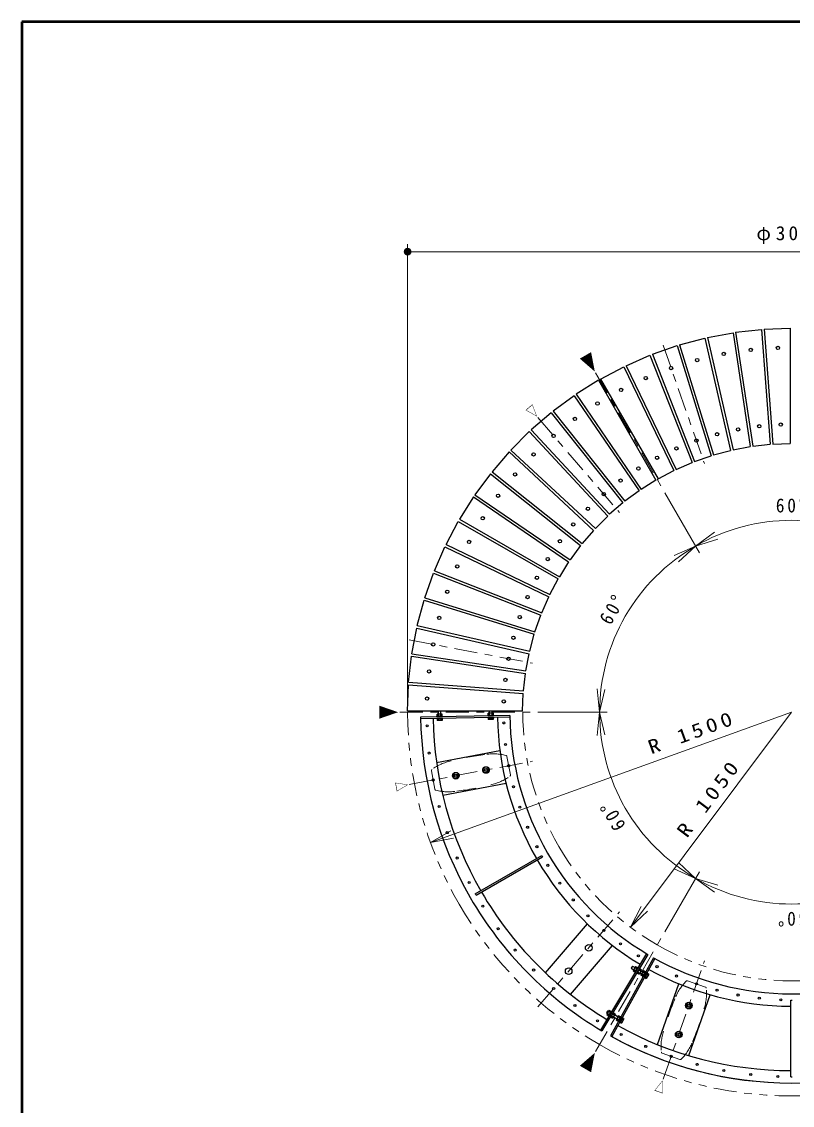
# Model space of a CAD drawing. Units: millimetres on the paper, scale 1:20. Extents: x -365 to 0, y -5 to 257.
# Drawn here: x -365 to -264.6, y 115.8 to 257 of the extents above; entities that cross this region are included whole.
import ezdxf
from ezdxf.enums import TextEntityAlignment as Align

# ---------------------------------------------------------------- set-up
doc = ezdxf.new("R2010")
doc.units = ezdxf.units.MM
for name, pattern in [('USER1', [4.5, 2.5, -2]), ('USER2', [6, 3, -1, 1, -1]), ('USER3', [8, 3, -1, 1, -1, 1, -1])]:
    doc.linetypes.add(name, pattern=pattern)
doc.layers.add('LY_1', color=7, linetype='Continuous', lineweight=25)
doc.layers.add('LY_2', color=7, linetype='Continuous', lineweight=13)
doc.styles.add('ＭＳ ゴシック', font='')
doc.styles.get('ＭＳ ゴシック').set_extended_font_data('MS Gothic')

# ---------------------------------------------------------------- blocks, each defined once
blk = doc.blocks.new('open_arrow')
at = {"color": 0, "linetype": 'Continuous', "lineweight": -2}
blk.add_lwpolyline([(7.5, 1.25), (0, 0), (7.5, -1.25)], dxfattribs=at)
blk = doc.blocks.new('filled_dot')
at = {"color": 0, "linetype": 'Continuous', "lineweight": -2, "const_width": 1.25}
blk.add_lwpolyline([(-0.625, 0, 1), (0.625, 0, 1)], format="xyb", close=True, dxfattribs=at)

msp = doc.modelspace()

# ---------------------------------------------------------------- linework, layer by layer
at = {"layer": 'LY_1', "lineweight": 13}
for p, q in [((-314.736, 168.033), (-314.736, 228.033)), ((-314.736, 227.033), (-214.736, 227.033)), ((-281.248, 195.632), (-276.737, 187.818)), ((-264.737, 167.033), (-311.774, 150.077)), ((-297.76, 167.03), (-288.737, 167.03)), ((-264.737, 167.033), (-285.709, 139.012)), ((-281.246, 138.432), (-276.734, 146.247))]:
    msp.add_line(p, q, dxfattribs=at)
at = {"layer": 'LY_1'}
for p, q in [((-275.702, 215.845), (-272.362, 216.477)), ((-272.362, 216.477), (-270.125, 201.635)), ((-272.024, 216.528), (-268.645, 216.909)), ((-272.024, 216.528), (-269.787, 201.685)), ((-268.645, 216.909), (-267.524, 201.94)), ((-268.305, 216.934), (-264.907, 217.062)), ((-268.305, 216.934), (-267.183, 201.966)), ((-264.907, 217.062), (-264.907, 202.051)), ((-282.855, 213.666), (-279.646, 214.789)), ((-279.646, 214.789), (-275.221, 200.445)), ((-279.32, 214.889), (-276.035, 215.769)), ((-279.32, 214.889), (-274.895, 200.546)), ((-276.035, 215.769), (-272.695, 201.135)), ((-275.703, 215.845), (-272.362, 201.211)), ((-286.289, 212.181), (-283.173, 213.541)), ((-283.173, 213.541), (-277.689, 199.568)), ((-282.855, 213.666), (-277.371, 199.693)), ((-289.603, 210.444), (-286.597, 212.033)), ((-286.597, 212.033), (-280.084, 198.509)), ((-286.289, 212.181), (-279.777, 198.657)), ((-289.603, 210.444), (-282.098, 197.445)), ((-289.899, 210.274), (-292.778, 208.465)), ((-289.899, 210.274), (-282.394, 197.274)), ((-293.06, 208.272), (-295.795, 206.253)), ((-293.06, 208.272), (-284.604, 195.87)), ((-292.778, 208.465), (-284.322, 196.062)), ((-295.795, 206.253), (-286.437, 194.518)), ((-296.062, 206.041), (-298.64, 203.823)), ((-296.062, 206.041), (-286.703, 194.305)), ((-298.89, 203.59), (-301.294, 201.186)), ((-298.89, 203.59), (-288.68, 192.587)), ((-298.64, 203.823), (-288.43, 192.819)), ((-269.787, 201.685), (-267.524, 201.94)), ((-267.183, 201.966), (-264.907, 202.051)), ((-301.526, 200.936), (-303.744, 198.359)), ((-301.526, 200.936), (-290.523, 190.726)), ((-301.294, 201.186), (-290.291, 190.977)), ((-274.895, 200.546), (-272.695, 201.135)), ((-272.362, 201.211), (-270.125, 201.635)), ((-279.776, 198.657), (-277.689, 199.568)), ((-277.371, 199.693), (-275.221, 200.445)), ((-303.957, 198.092), (-305.976, 195.356)), ((-303.957, 198.092), (-292.221, 188.733)), ((-303.744, 198.359), (-292.008, 189)), ((-282.098, 197.445), (-280.084, 198.509)), ((-282.394, 197.274), (-284.322, 196.063)), ((-306.168, 195.074), (-307.977, 192.195)), ((-306.168, 195.074), (-293.766, 186.618)), ((-305.976, 195.356), (-293.574, 186.9)), ((-284.604, 195.87), (-286.437, 194.518)), ((-286.703, 194.305), (-288.43, 192.819)), ((-307.977, 192.195), (-294.978, 184.69)), ((-288.68, 192.587), (-290.29, 190.977)), ((-309.737, 188.893), (-308.148, 191.899)), ((-308.148, 191.9), (-295.148, 184.394)), ((-290.523, 190.726), (-292.008, 189)), ((-311.244, 185.469), (-309.885, 188.586)), ((-309.885, 188.586), (-296.361, 182.073)), ((-309.737, 188.893), (-296.213, 182.381)), ((-292.221, 188.733), (-293.574, 186.9)), ((-293.766, 186.618), (-294.978, 184.69)), ((-312.492, 181.942), (-311.369, 185.152)), ((-311.369, 185.152), (-297.396, 179.668)), ((-311.245, 185.469), (-297.272, 179.986)), ((-296.213, 182.381), (-295.148, 184.394)), ((-313.473, 178.332), (-312.593, 181.616)), ((-312.593, 181.616), (-298.249, 177.192)), ((-312.492, 181.942), (-298.149, 177.518)), ((-297.272, 179.986), (-296.361, 182.073)), ((-298.149, 177.518), (-297.396, 179.668)), ((-314.181, 174.658), (-313.549, 177.999)), ((-313.549, 177.999), (-298.915, 174.659)), ((-313.473, 178.332), (-298.839, 174.992)), ((-298.839, 174.992), (-298.249, 177.192)), ((-314.613, 170.942), (-314.232, 174.321)), ((-314.232, 174.321), (-299.389, 172.083)), ((-314.181, 174.658), (-299.338, 172.421)), ((-299.338, 172.421), (-298.915, 174.659)), ((-314.613, 170.942), (-299.644, 169.82)), ((-299.644, 169.82), (-299.389, 172.083)), ((-314.765, 167.204), (-314.638, 170.601)), ((-314.638, 170.601), (-299.67, 169.48)), ((-299.755, 167.204), (-299.67, 169.48)), ((-314.765, 167.204), (-299.755, 167.204)), ((-310.239, 166.772), (-310.893, 166.772)), ((-310.893, 166.506), (-310.893, 166.772)), ((-310.729, 166.506), (-310.729, 166.772)), ((-310.725, 166.772), (-310.725, 167.202)), ((-310.407, 166.772), (-310.407, 167.202)), ((-310.403, 166.506), (-310.403, 166.772)), ((-310.239, 166.506), (-310.239, 166.772)), ((-304.25, 166.555), (-304.25, 166.622)), ((-303.55, 166.622), (-304.25, 166.622)), ((-304.227, 166.622), (-304.227, 166.888)), ((-303.574, 166.888), (-304.227, 166.888)), ((-304.064, 166.622), (-304.064, 166.888)), ((-304.059, 166.888), (-304.059, 167.204)), ((-303.742, 166.888), (-303.742, 167.205)), ((-303.737, 166.622), (-303.737, 166.888)), ((-303.574, 166.622), (-303.574, 166.888)), ((-303.55, 166.555), (-303.55, 166.622)), ((-301.424, 166.594), (-313.042, 166.391)), ((-301.421, 166.394), (-313.039, 166.191)), ((-310.219, 166.228), (-310.919, 166.228)), ((-310.919, 166.228), (-310.919, 166.162)), ((-310.219, 166.162), (-310.919, 166.162)), ((-310.216, 166.506), (-310.916, 166.506)), ((-310.916, 166.439), (-310.916, 166.506)), ((-310.216, 166.439), (-310.916, 166.439)), ((-310.896, 166.162), (-310.896, 165.962)), ((-310.243, 165.962), (-310.896, 165.962)), ((-310.733, 166.162), (-310.733, 165.962)), ((-310.406, 166.162), (-310.406, 165.962)), ((-310.243, 166.162), (-310.243, 165.962)), ((-310.219, 166.228), (-310.219, 166.162)), ((-310.216, 166.439), (-310.216, 166.506)), ((-304.254, 166.345), (-304.254, 166.278)), ((-303.554, 166.345), (-304.254, 166.345)), ((-303.554, 166.278), (-304.254, 166.278)), ((-303.55, 166.555), (-304.25, 166.555)), ((-304.23, 166.278), (-304.23, 166.078)), ((-303.577, 166.078), (-304.23, 166.078)), ((-304.067, 166.278), (-304.067, 166.078)), ((-303.74, 166.278), (-303.74, 166.078)), ((-303.577, 166.278), (-303.577, 166.078)), ((-303.554, 166.345), (-303.554, 166.278)), ((-310.966, 160.491), (-302.721, 162.051)), ((-304.93, 159.563), (-304.678, 159.879)), ((-304.782, 159.187), (-304.93, 159.563)), ((-304.279, 159.819), (-304.678, 159.879)), ((-304.131, 159.443), (-304.278, 159.819)), ((-308.86, 158.82), (-308.608, 159.136)), ((-308.713, 158.444), (-308.86, 158.82)), ((-308.313, 158.383), (-308.713, 158.444)), ((-308.209, 159.076), (-308.608, 159.136)), ((-308.313, 158.383), (-308.061, 158.699)), ((-308.061, 158.699), (-308.209, 159.076)), ((-304.383, 159.127), (-304.782, 159.187)), ((-304.383, 159.127), (-304.131, 159.443)), ((-310.16, 156.233), (-301.916, 157.793)), ((-305.923, 143.37), (-297.262, 148.37)), ((-305.823, 143.196), (-297.162, 148.196)), ((-296.801, 133.095), (-291.328, 139.455)), ((-293.517, 130.268), (-288.043, 136.628)), ((-283.632, 135.583), (-289.617, 125.622)), ((-283.461, 135.48), (-289.445, 125.52)), ((-282.7, 135.041), (-288.334, 124.878)), ((-282.525, 134.944), (-288.159, 124.781)), ((-285.463, 133.956), (-285.622, 133.682)), ((-285.622, 133.682), (-285.284, 133.487)), ((-285.463, 133.956), (-285.126, 133.762)), ((-285.042, 133.907), (-285.368, 133.341)), ((-285.368, 133.341), (-285.137, 133.208)), ((-285.287, 133.483), (-285.056, 133.349)), ((-284.799, 133.794), (-285.149, 133.188)), ((-285.149, 133.188), (-285.091, 133.154)), ((-285.123, 133.766), (-284.892, 133.632)), ((-284.741, 133.761), (-285.091, 133.154)), ((-285.042, 133.907), (-284.811, 133.774)), ((-284.555, 133.657), (-284.905, 133.05)), ((-284.905, 133.05), (-284.847, 133.017)), ((-284.497, 133.623), (-284.847, 133.017)), ((-284.835, 133.037), (-284.604, 132.904)), ((-284.799, 133.794), (-284.741, 133.761)), ((-284.754, 133.179), (-284.523, 133.045)), ((-284.278, 133.47), (-284.604, 132.904)), ((-284.59, 133.462), (-284.359, 133.328)), ((-284.555, 133.657), (-284.497, 133.623)), ((-284.273, 132.906), (-284.546, 133.064)), ((-284.52, 133.049), (-284.247, 132.891)), ((-284.509, 133.603), (-284.278, 133.47)), ((-284.114, 133.181), (-284.388, 133.339)), ((-284.362, 133.324), (-284.088, 133.166)), ((-284.03, 133.327), (-284.357, 132.761)), ((-284.126, 132.628), (-284.357, 132.761)), ((-284.044, 132.769), (-284.275, 132.902)), ((-283.787, 133.214), (-284.137, 132.607)), ((-283.881, 133.052), (-284.112, 133.185)), ((-283.73, 133.18), (-284.08, 132.574)), ((-283.799, 133.193), (-284.03, 133.327)), ((-283.549, 133.072), (-283.899, 132.466)), ((-283.491, 133.039), (-283.841, 132.433)), ((-283.73, 133.18), (-283.787, 133.214)), ((-283.33, 132.919), (-283.656, 132.353)), ((-283.584, 132.877), (-283.411, 132.777)), ((-283.549, 133.072), (-283.491, 133.039)), ((-283.503, 133.019), (-283.33, 132.919)), ((-284.08, 132.574), (-284.137, 132.607)), ((-283.899, 132.466), (-283.841, 132.433)), ((-283.829, 132.453), (-283.656, 132.353)), ((-283.748, 132.594), (-283.575, 132.494)), ((-282.186, 123.726), (-279.414, 131.646)), ((-278.096, 122.295), (-275.324, 130.215)), ((-278.512, 128.866), (-278.26, 129.182)), ((-278.365, 128.49), (-278.512, 128.866)), ((-277.965, 128.43), (-278.365, 128.49)), ((-277.861, 129.122), (-278.261, 129.182)), ((-277.965, 128.429), (-277.713, 128.745)), ((-277.713, 128.745), (-277.861, 129.122)), ((-264.837, 119.533), (-264.837, 129.533)), ((-288.695, 128.126), (-288.854, 127.851)), ((-288.854, 127.851), (-288.718, 127.772)), ((-288.475, 128.192), (-288.802, 127.627)), ((-288.802, 127.627), (-288.571, 127.493)), ((-288.72, 127.768), (-288.489, 127.635)), ((-288.695, 128.126), (-288.559, 128.047)), ((-288.233, 128.079), (-288.583, 127.473)), ((-288.583, 127.473), (-288.525, 127.44)), ((-288.557, 128.051), (-288.326, 127.918)), ((-288.175, 128.046), (-288.525, 127.44)), ((-288.475, 128.192), (-288.244, 128.059)), ((-287.988, 127.942), (-288.338, 127.336)), ((-288.338, 127.336), (-288.28, 127.302)), ((-287.93, 127.909), (-288.28, 127.302)), ((-288.269, 127.323), (-288.038, 127.189)), ((-288.233, 128.079), (-288.175, 128.046)), ((-288.187, 127.464), (-287.956, 127.331)), ((-287.711, 127.755), (-288.038, 127.189)), ((-288.024, 127.747), (-287.793, 127.614)), ((-287.988, 127.942), (-287.93, 127.909)), ((-287.954, 127.335), (-287.582, 127.12)), ((-287.942, 127.888), (-287.711, 127.755)), ((-287.505, 127.076), (-287.877, 127.29)), ((-287.795, 127.61), (-287.423, 127.395)), ((-287.346, 127.351), (-287.718, 127.565)), ((-287.262, 127.496), (-287.589, 126.93)), ((-287.276, 126.938), (-287.507, 127.072)), ((-287.02, 127.383), (-287.37, 126.777)), ((-287.113, 127.221), (-287.344, 127.355)), ((-286.962, 127.35), (-287.312, 126.743)), ((-287.031, 127.363), (-287.262, 127.496)), ((-286.781, 127.241), (-287.131, 126.635)), ((-286.723, 127.208), (-287.073, 126.602)), ((-286.962, 127.35), (-287.02, 127.383)), ((-286.562, 127.088), (-286.889, 126.522)), ((-286.781, 127.241), (-286.723, 127.208)), ((-286.735, 127.188), (-286.562, 127.088)), ((-287.358, 126.797), (-287.589, 126.93)), ((-287.312, 126.743), (-287.37, 126.777)), ((-287.131, 126.635), (-287.073, 126.602)), ((-287.062, 126.622), (-286.889, 126.522)), ((-286.98, 126.763), (-286.807, 126.663)), ((-286.817, 127.046), (-286.644, 126.946)), ((-279.834, 125.09), (-279.582, 125.406)), ((-279.686, 124.714), (-279.834, 125.09)), ((-279.286, 124.654), (-279.686, 124.714)), ((-279.182, 125.346), (-279.582, 125.406)), ((-279.286, 124.654), (-279.034, 124.97)), ((-279.034, 124.97), (-279.182, 125.346))]:
    msp.add_line(p, q, dxfattribs=at)
at = {"layer": 'LY_1', "linetype": 'USER2', "lineweight": 13}
for p, q in [((-281.471, 214.856), (-276.076, 199.439)), ((-290.254, 211.231), (-281.748, 196.498)), ((-297.786, 205.437), (-287.132, 193.056)), ((-314.52, 176.452), (-298.471, 173.416)), ((-315.772, 167.031), (-298.76, 167.031)), ((-314.52, 157.613), (-298.471, 160.65)), ((-297.786, 128.629), (-287.132, 141.009)), ((-290.253, 122.834), (-281.747, 137.567)), ((-281.471, 119.21), (-276.076, 134.626))]:
    msp.add_line(p, q, dxfattribs=at)
at = {"layer": 'LY_1', "linetype": 'USER1', "lineweight": 13}
for p, q in [((-301.811, 161.269), (-301.354, 158.854)), ((-311.637, 159.41), (-311.18, 156.994)), ((-278.282, 132.043), (-275.962, 131.231)), ((-281.585, 122.605), (-279.265, 121.793))]:
    msp.add_line(p, q, dxfattribs=at)
at = {"layer": 'LY_1'}
for centre, radius in [((-266.513, 214.5), 0.217), ((-273.567, 213.705), 0.217), ((-270.055, 214.234), 0.217), ((-280.425, 211.867), 0.217), ((-277.03, 212.914), 0.217), ((-283.731, 210.57), 0.217), ((-286.932, 209.028), 0.217), ((-290.008, 207.252), 0.217), ((-292.943, 205.251), 0.217), ((-266.139, 204.507), 0.217), ((-274.442, 203.255), 0.217), ((-271.708, 203.879), 0.217), ((-268.935, 204.297), 0.217), ((-295.72, 203.037), 0.217), ((-277.122, 202.429), 0.217), ((-298.324, 200.621), 0.217), ((-279.733, 201.404), 0.217), ((-282.259, 200.187), 0.217), ((-300.74, 198.017), 0.217), ((-284.688, 198.785), 0.217), ((-287.005, 197.205), 0.217), ((-302.955, 195.239), 0.217), ((-289.197, 195.457), 0.217), ((-291.253, 193.55), 0.217), ((-304.956, 192.305), 0.217), ((-293.16, 191.494), 0.217), ((-306.732, 189.228), 0.217), ((-294.909, 189.301), 0.217), ((-296.489, 186.984), 0.217), ((-308.273, 186.028), 0.217), ((-297.891, 184.556), 0.217), ((-309.571, 182.721), 0.217), ((-299.108, 182.029), 0.217), ((-310.618, 179.327), 0.217), ((-300.132, 179.418), 0.217), ((-300.959, 176.739), 0.217), ((-311.408, 175.864), 0.217), ((-301.583, 174.005), 0.217), ((-311.938, 172.351), 0.217), ((-302.001, 171.232), 0.217), ((-312.203, 168.809), 0.217), ((-302.21, 168.435), 0.217), ((-312.203, 165.257), 0.133), ((-302.21, 165.631), 0.133), ((-302.001, 162.834), 0.133), ((-311.938, 161.715), 0.133), ((-304.53, 159.503), 0.433), ((-304.53, 159.503), 0.2), ((-301.583, 160.061), 0.133), ((-311.408, 158.202), 0.133), ((-308.461, 158.76), 0.433), ((-308.461, 158.76), 0.2), ((-300.959, 157.327), 0.133), ((-310.618, 154.739), 0.133), ((-300.132, 154.648), 0.133), ((-309.571, 151.345), 0.133), ((-299.108, 152.037), 0.133), ((-297.891, 149.51), 0.133), ((-308.273, 148.038), 0.133), ((-296.489, 147.082), 0.133), ((-306.732, 144.838), 0.133), ((-294.909, 144.765), 0.133), ((-293.16, 142.572), 0.133), ((-304.956, 141.761), 0.133), ((-291.253, 140.516), 0.133), ((-302.955, 138.826), 0.133), ((-289.197, 138.609), 0.133), ((-287.005, 136.861), 0.133), ((-300.74, 136.049), 0.133), ((-291.154, 136.335), 0.433), ((-284.688, 135.281), 0.133), ((-298.324, 133.445), 0.133), ((-293.763, 133.303), 0.433), ((-282.259, 133.879), 0.133), ((-279.733, 132.662), 0.133), ((-277.122, 131.637), 0.133), ((-295.72, 131.029), 0.133), ((-274.442, 130.811), 0.133), ((-271.708, 130.187), 0.133), ((-268.935, 129.769), 0.133), ((-292.943, 128.815), 0.133), ((-278.113, 128.806), 0.433), ((-278.113, 128.806), 0.2), ((-266.139, 129.559), 0.133), ((-290.008, 126.814), 0.133), ((-286.932, 125.038), 0.133), ((-279.434, 125.03), 0.433), ((-279.434, 125.03), 0.2), ((-283.731, 123.496), 0.133), ((-280.425, 122.199), 0.133), ((-277.031, 121.152), 0.133), ((-273.567, 120.361), 0.133), ((-270.055, 119.832), 0.133), ((-266.513, 119.566), 0.133)]:
    msp.add_circle(centre, radius, dxfattribs=at)
at = {"layer": 'LY_1', "lineweight": 13}
for centre, start, end in [((-264.738, 167.034), 60.00006, 119.99973), ((-264.738, 167.033), 120.00003, 179.99987), ((-264.737, 167.031), 180, 239.99987), ((-264.735, 167.031), 240.00081, 299.9999)]:
    msp.add_arc(centre, 24.998, start, end, dxfattribs=at)
at = {"layer": 'LY_1', "linetype": 'USER3', "lineweight": 13}
for radius, start, end in [(50, 179.99999, 210), (35, 179.99998, 210), (35, 210, 240.00002), (50, 210, 240.00001), (35, 239.99998, 270), (35, 270, 300.00002), (50, 240, 270), (50, 270, 300)]:
    msp.add_arc((-264.737, 167.033), radius, start, end, dxfattribs=at)
at = {"layer": 'LY_1'}
for radius, start, end in [(48.31, 180.76103, 210), (46.69, 180.99824, 209.87726), (38.31, 180.99824, 209.85042), (36.69, 180.68594, 210), (37.5, 209.84718, 210.14956), (36.69, 210, 239.31407), (38.31, 210.14958, 239.00175), (48.31, 210, 239.23895), (47.5, 209.87935, 210.12062), (46.69, 210.12274, 239.00175), (36.69, 240.68594, 270), (36.69, 270, 299.31407), (38.31, 240.99824, 269.85042), (37.5, 269.84719, 270.14955), (46.69, 240.99824, 269.87727), (48.31, 240.76106, 270), (48.31, 240.99824, 270), (48.31, 270, 299.23895), (48.31, 270, 299.00176), (47.5, 269.87936, 270.12062)]:
    msp.add_arc((-264.737, 167.033), radius, start, end, dxfattribs=at)
at = {"layer": 'LY_1', "linetype": 'USER1', "lineweight": 13}
for centre, radius, start, end in [((-301.299, 131.669), 30.033, 96.43377, 104.99482), ((-303.557, 155.256), 6.354, 75.18475, 100.03788), ((-301.975, 161.238), 0.167, 10.71429, 75.18475), ((-311.473, 159.441), 0.167, 126.24385, 190.7143), ((-307.815, 154.451), 6.354, 101.39072, 126.24385), ((-305.176, 163.813), 6.354, 281.39072, 306.24385), ((-301.518, 158.823), 0.167, 306.24385, 10.71431), ((-311.016, 157.025), 0.167, 190.71429, 255.18475), ((-309.434, 163.007), 6.354, 255.18475, 280.03788), ((-311.692, 186.594), 30.033, 276.43378, 284.99482), ((-273.948, 127.525), 6.354, 135.18475, 160.03788), ((-278.337, 131.886), 0.167, 70.7143, 135.18475), ((-282.168, 130.401), 6.354, 341.39072, 6.24385), ((-276.017, 131.074), 0.167, 6.24385, 70.71431), ((-252.392, 117.687), 30.033, 156.43378, 164.99482), ((-305.155, 136.149), 30.033, 336.43378, 344.99483), ((-275.379, 123.435), 6.354, 161.39072, 186.24385), ((-283.599, 126.311), 6.354, 315.18475, 340.03788), ((-281.53, 122.762), 0.167, 186.24385, 250.71431), ((-279.21, 121.95), 0.167, 250.71429, 315.18475)]:
    msp.add_arc(centre, radius, start, end, dxfattribs=at)
at = {"layer": 'LY_2', "lineweight": 50}
for p, q in [((0, 257), (-365, 257)), ((-365, 257), (-365, 0))]:
    msp.add_line(p, q, dxfattribs=at)

# ---------------------------------------------------------------- block references
at = {"layer": 'LY_1', "lineweight": 13, "xscale": 0.4, "yscale": 0.4}
msp.add_blockref('filled_dot', (-314.736, 227.033), dxfattribs=at)
for p, rotation in [((-277.237, 188.684), 26.6), ((-277.237, 188.682), 213.4), ((-289.737, 167.033), 86.6), ((-289.735, 167.031), 273.4), ((-311.774, 150.077), 19.8), ((-277.236, 145.382), 146.6), ((-277.234, 145.382), 333.4), ((-285.709, 139.012), 53.2)]:
    msp.add_blockref('open_arrow', p, dxfattribs=dict(at, rotation=rotation))

# ---------------------------------------------------------------- texts
at = {"layer": 'LY_1', "style": 'ＭＳ ゴシック', "width": 0.6}
for s, height, rotation, p in [('▼', 2.199, 30, (-291.005, 212.531)), ('▽', 1.466, 40.7, (-298.438, 206.195)), ('▼', 2.199, 90, (-317.273, 167.033)), ('▽', 1.466, 100.7, (-315.502, 157.427)), ('▼', 2.199, 150, (-291.005, 121.535)), ('▽', 1.466, 160.7, (-281.801, 118.266))]:
    msp.add_text(s, height=height, rotation=rotation, dxfattribs=at).set_placement(p, align=Align.MIDDLE_CENTER)
at = {"layer": 'LY_1', "char_height": 1.833, "attachment_point": 8, "style": 'ＭＳ ゴシック'}
for s, insert in [('\\T1.33;φ3000', (-264.736, 228.033)), ('\\T1.33;\\W0.9;60°', (-264.738, 193.033))]:
    msp.add_mtext(s, dxfattribs=dict(at, insert=insert))
for s, insert, rotation in [('\\T1.33;\\W0.9;60°', (-287.253, 180.032), 60), ('\\T1.33;\\W1.2;R\\~1500', (-277.394, 163.533), 19.823), ('\\T1.33;\\W1.2;R\\~1050', (-274.758, 155.313), 53.187), ('\\T1.33;\\W0.9;60°', (-287.252, 154.032), 120), ('\\T1.33;\\W0.9;60°', (-264.735, 141.033), 180)]:
    msp.add_mtext(s, dxfattribs=dict(at, insert=insert, rotation=rotation))

doc.saveas('drawing.dxf')
